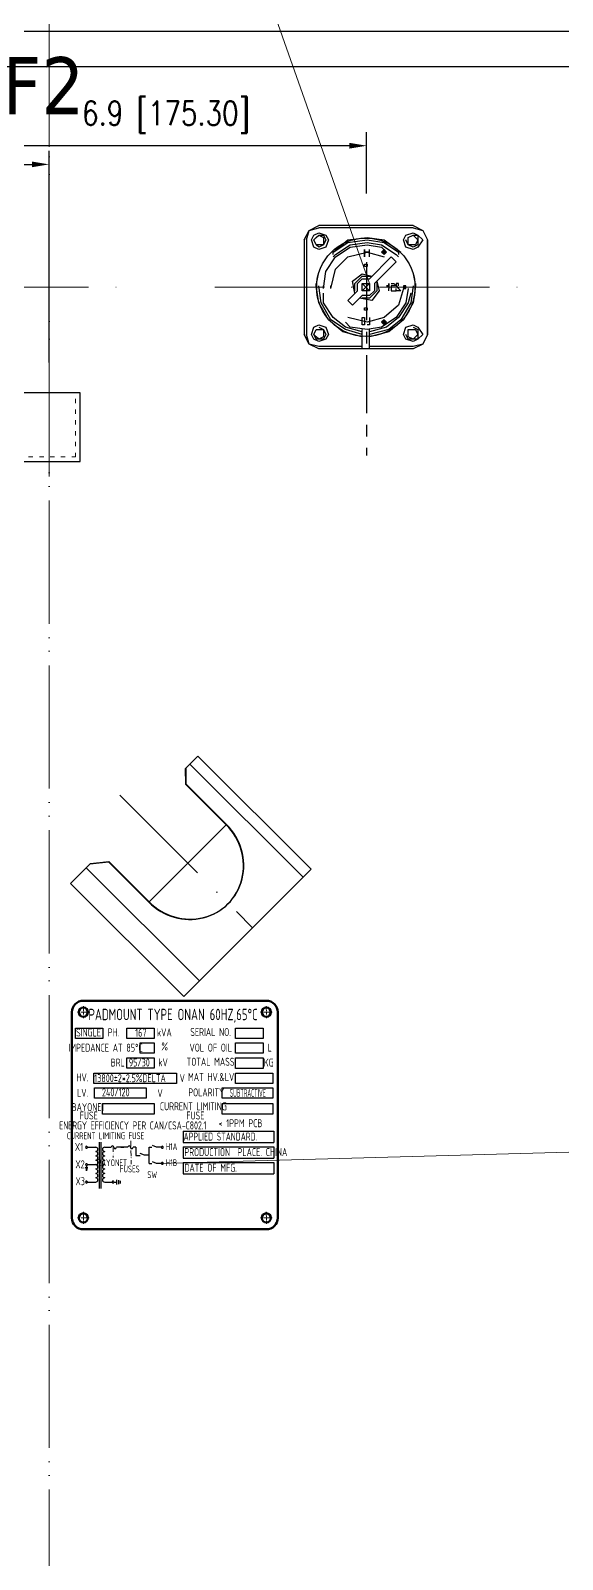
# Model space of a CAD drawing. Header units: millimetres. Extents: x 8127 to 36426, y -6229 to 13228.
# Drawn here: x 30096 to 30329, y 10995 to 11664 of the extents above; entities that cross this region are included whole.
import ezdxf
from ezdxf.enums import TextEntityAlignment as Align

# ---------------------------------------------------------------- set-up
doc = ezdxf.new("R2010")
doc.units = ezdxf.units.MM
doc.header["$LTSCALE"] = 4
for name, pattern in [('5 双点画线', [10.5, 6.25, -1.25, 0.25, -1.25, 0.25, -1.25]), ('ACAD_ISO03W100', [1.18, 0.47, -0.71]), ('ACAD_ISO10W100', [18, 12, -3, 0, -3]), ('CENTERX2', [101.6, 63.5, -12.7, 12.7, -12.7])]:
    doc.linetypes.add(name, pattern=pattern)
doc.layers.add('1', color=12, linetype='Continuous')
doc.layers.add('C00-00-00', color=7, linetype='Continuous')
for name, color, linetype, lineweight in [('标注、文本', 3, 'Continuous', 25), ('粗实线', 4, 'Continuous', 53), ('铁心', 3, 'Continuous', 0)]:
    doc.layers.add(name, color=color, linetype=linetype, lineweight=lineweight)
doc.styles.add('pdm', font='gbenor.shx', dxfattribs={"width": 0.8, "bigfont": 'gbhzfs.shx'})
doc.styles.add('Tahoma$001', font='tahoma.ttf', dxfattribs={"height": 2.159784})
doc.styles.add('TH_GBDIM', font='romans.shx', dxfattribs={"width": 0.8, "bigfont": 'gbcbig.shx'})
doc.dimstyles.new('TH_GBDIM1', dxfattribs={"dimscale": 3, "dimtxt": 3.5, "dimasz": 2.5, "dimexe": 2, "dimexo": 0, "dimgap": 1.5, "dimtad": 1, "dimdec": 1, "dimlfac": 0.03937, "dimzin": 0, "dimdsep": 46, "dimtxsty": 'TH_GBDIM', "dimcen": 2.5, "dimclrd": 3, "dimclre": 256, "dimclrt": 2, "dimadec": 0, "dimazin": 0, "dimtfac": 0.714286, "dimtdec": 1, "dimtmove": 0, "dimatfit": 3, "dimfxl": 1, "dimtzin": 0, "dimlwd": -1, "dimlwe": -1, "dimarcsym": 0})

# ---------------------------------------------------------------- blocks, each defined once
blk = doc.blocks.new('*D199')
at = {"layer": 'Defpoints', "color": 0, "transparency": 16777216}
for p in [(30611.77, 11714.91), (30611.77, 11598.25), (29646.77, 11438.25)]:
    blk.add_point(p, dxfattribs=at)
at = {"layer": '标注、文本', "transparency": 16777216}
for p, q in [((29646.77, 11438.25), (29646.77, 11720.91)), ((30611.77, 11598.25), (30611.77, 11720.91))]:
    blk.add_line(p, q, dxfattribs=at)
at = {"layer": '标注、文本', "color": 3, "transparency": 16777216}
blk.add_line((29654.27, 11714.91), (30604.27, 11714.91), dxfattribs=at)
for points in [[(29654.27, 11716.16), (29654.27, 11713.66), (29646.77, 11714.91)], [(30604.27, 11716.16), (30604.27, 11713.66), (30611.77, 11714.91)]]:
    blk.add_solid(points, dxfattribs=at)
at = {"layer": '标注、文本', "color": 2, "transparency": 16777216, "insert": (30129.27, 11727.41), "char_height": 10.5, "attachment_point": 5, "style": 'TH_GBDIM'}
blk.add_mtext('38.0 [965.00]', dxfattribs=at)
blk = doc.blocks.new('*D202')
at = {"layer": 'Defpoints', "color": 0, "transparency": 16777216}
for p in [(30104.27, 11604.97), (29646.77, 11518.25), (30104.27, 11518.25)]:
    blk.add_point(p, dxfattribs=at)
at = {"layer": '标注、文本', "transparency": 16777216}
for p, q in [((29646.77, 11518.25), (29646.77, 11610.97)), ((30104.27, 11518.25), (30104.27, 11610.97))]:
    blk.add_line(p, q, dxfattribs=at)
at = {"layer": '标注、文本', "color": 3, "transparency": 16777216}
blk.add_line((29654.27, 11604.97), (30096.77, 11604.97), dxfattribs=at)
for points in [[(29654.27, 11606.22), (29654.27, 11603.72), (29646.77, 11604.97)], [(30096.77, 11606.22), (30096.77, 11603.72), (30104.27, 11604.97)]]:
    blk.add_solid(points, dxfattribs=at)
at = {"layer": '标注、文本', "color": 2, "transparency": 16777216, "insert": (29875.52, 11617.47), "char_height": 10.5, "attachment_point": 5, "style": 'TH_GBDIM'}
blk.add_mtext('18.0 [457.50]', dxfattribs=at)
blk = doc.blocks.new('A$C75176214')
at = {"layer": '粗实线', "lineweight": 30}
h = blk.add_hatch(color=256, dxfattribs=at)
h.dxf.hatch_style = 2
h.paths.add_polyline_path([(0.762, 1.736), (0.72, 1.693), (0.804, 1.693)])
h = blk.add_hatch(color=256, dxfattribs=at)
h.dxf.hatch_style = 2
h.paths.add_polyline_path([(0.72, 1.693), (0.804, 1.693), (0.762, 1.651)])
h = blk.add_hatch(color=256, dxfattribs=at)
h.dxf.hatch_style = 2
h.paths.add_polyline_path([(0.381, 1.101), (0.381, 1.058), (0.423, 1.058)])
h = blk.add_hatch(color=256, dxfattribs=at)
h.dxf.hatch_style = 2
h.paths.add_polyline_path([(0.381, 1.101), (0.423, 1.101), (0.423, 1.058)])
h = blk.add_hatch(color=256, dxfattribs=at)
h.dxf.hatch_style = 2
h.paths.add_polyline_path([(0.762, 0.508), (0.72, 0.466), (0.804, 0.466)])
h = blk.add_hatch(color=256, dxfattribs=at)
h.dxf.hatch_style = 2
h.paths.add_polyline_path([(0.72, 0.466), (0.804, 0.466), (0.762, 0.423)])
for points in [[(0.254, 2.159), (0.085, 2.074), (0, 1.905)], [(2.159, 1.905), (2.074, 2.074), (1.905, 2.159)], [(0.254, 2.117), (0.085, 2.074), (0, 1.905)], [(0.254, 1.99), (0.169, 1.99), (0.169, 1.905), (0.169, 1.82), (0.254, 1.778), (0.339, 1.82), (0.381, 1.905)], [(1.651, 1.693), (1.397, 1.905), (1.058, 1.947), (0.762, 1.905), (0.466, 1.693)], [(1.651, 1.651), (1.651, 1.693), (1.397, 1.863), (1.058, 1.905), (0.762, 1.863), (0.508, 1.693), (0.508, 1.651)], [(1.905, 1.99), (1.82, 1.99), (1.778, 1.905), (1.82, 1.82), (1.905, 1.778), (1.947, 1.82), (1.99, 1.905), (1.947, 1.947), (1.905, 1.99), (1.82, 1.947), (1.82, 1.905), (1.82, 1.82), (1.905, 1.82), (1.947, 1.82), (1.99, 1.905)], [(2.117, 1.905), (2.074, 2.074), (1.905, 2.117)], [(1.651, 1.609), (1.609, 1.651), (1.355, 1.82), (1.058, 1.863), (0.804, 1.82), (0.55, 1.651), (0.508, 1.609)], [(0.635, 1.609), (0.593, 1.566), (0.55, 1.524)], [(1.82, 1.058), (1.778, 1.355), (1.609, 1.609), (1.355, 1.778), (1.058, 1.82), (0.804, 1.778), (0.72, 1.693)], [(0.762, 1.651), (0.72, 1.693), (0.762, 1.736)], [(0.762, 1.651), (0.804, 1.693), (0.762, 1.736)], [(1.693, 1.058), (1.609, 1.397), (1.397, 1.609), (1.058, 1.693), (0.762, 1.609)], [(0.212, 1.143), (0.212, 1.101), (0.254, 0.804), (0.423, 0.508), (0.677, 0.296), (1.016, 0.212)], [(0.254, 1.101), (0.296, 0.804), (0.466, 0.508), (0.677, 0.339), (1.016, 0.254)], [(0.508, 1.101), (0.508, 1.143), (0.55, 1.143), (0.55, 1.101), (0.508, 1.058), (0.466, 1.016), (0.55, 1.016)], [(0.635, 1.143), (0.593, 1.143), (0.55, 1.101), (0.593, 1.101), (0.635, 1.101), (0.635, 1.058), (0.635, 1.016), (0.593, 1.016), (0.55, 1.016), (0.55, 1.058)], [(0.677, 1.101), (0.677, 1.143), (0.677, 1.101), (0.72, 1.101), (0.677, 1.101), (0.677, 1.058)], [(0.889, 1.185), (0.847, 1.016), (0.974, 0.847), (1.185, 0.889)], [(0.889, 1.185), (0.889, 1.016), (1.016, 0.889), (1.143, 0.889)], [(0.931, 1.143), (0.931, 1.016), (1.016, 0.931), (1.143, 0.931)], [(1.27, 0.974), (1.312, 1.185), (1.143, 1.312), (0.974, 1.27)], [(1.27, 1.016), (1.27, 1.143), (1.143, 1.27), (0.974, 1.27)], [(1.228, 1.016), (1.228, 1.143), (1.143, 1.228), (1.016, 1.228)], [(1.143, 0.212), (1.482, 0.296), (1.736, 0.508), (1.905, 0.804), (1.947, 1.101), (1.947, 1.143)], [(1.143, 0.254), (1.439, 0.339), (1.693, 0.508), (1.863, 0.804), (1.905, 1.101)], [(1.82, 1.058), (1.82, 1.101)], [(0.296, 0.974), (0.339, 0.804), (0.508, 0.55), (0.72, 0.381), (1.016, 0.296)], [(0.339, 1.058), (0.381, 0.804), (0.55, 0.55), (0.804, 0.381), (1.058, 0.339), (1.355, 0.381), (1.439, 0.466)], [(0.423, 1.058), (0.508, 0.762), (0.762, 0.55), (1.058, 0.466), (1.397, 0.55)], [(0.677, 1.016), (0.677, 1.058)], [(1.143, 0.296), (1.439, 0.381), (1.651, 0.55), (1.82, 0.804), (1.82, 0.974)], [(1.397, 0.847), (1.355, 0.804), (1.312, 0.762)], [(1.016, 0.55), (1.016, 0.423), (1.058, 0.423)], [(0.254, 0.381), (0.169, 0.339), (0.169, 0.254), (0.169, 0.169), (0.254, 0.169), (0.339, 0.169), (0.381, 0.254)], [(0.72, 0.466), (0.762, 0.508)], [(0.762, 0.508), (0.804, 0.466), (0.762, 0.423)], [(1.905, 0.381), (1.82, 0.339), (1.778, 0.254), (1.82, 0.169), (1.905, 0.169), (1.947, 0.169), (1.99, 0.254), (1.947, 0.339), (1.905, 0.339), (1.82, 0.339), (1.82, 0.254), (1.82, 0.212), (1.905, 0.169), (1.947, 0.212), (1.99, 0.254)], [(0, 0.254), (0.085, 0.085), (0.254, 0.042)], [(0, 0.254), (0.085, 0.085), (0.254, 0)], [(1.905, 0.042), (2.074, 0.085), (2.117, 0.254)], [(1.905, 0), (2.074, 0.085), (2.159, 0.254)]]:
    blk.add_lwpolyline(points, dxfattribs=at)
for points in [[(0, 1.905), (0, 0.254)], [(0.423, 1.905), (0.381, 1.99), (0.254, 2.032), (0.169, 1.99), (0.085, 1.905), (0.169, 1.778), (0.254, 1.736), (0.381, 1.778)], [(0.339, 1.905), (0.339, 1.947), (0.254, 1.99), (0.212, 1.947), (0.169, 1.905), (0.212, 1.82), (0.254, 1.82), (0.339, 1.82)], [(2.032, 1.905), (1.99, 1.99), (1.905, 2.032), (1.778, 1.99), (1.736, 1.905), (1.778, 1.778), (1.905, 1.736), (1.99, 1.778)], [(1.101, 1.439), (1.101, 1.482), (1.058, 1.482), (1.058, 1.439)], [(0.381, 1.101), (0.423, 1.101), (0.423, 1.058), (0.381, 1.058)], [(1.143, 1.058), (1.143, 1.143), (1.058, 1.143), (1.016, 1.143), (1.016, 1.058), (1.016, 1.016), (1.058, 1.016), (1.143, 1.016)], [(1.101, 0.72), (1.058, 0.72), (1.058, 0.677), (1.101, 0.677)], [(1.101, 0.55), (1.101, 0.508), (1.101, 0.466), (1.101, 0.423), (1.143, 0.423), (1.143, 0.466), (1.143, 0.508), (1.143, 0.55)], [(0.423, 0.254), (0.381, 0.381), (0.254, 0.423), (0.169, 0.381), (0.085, 0.254), (0.169, 0.169), (0.254, 0.127), (0.381, 0.169)], [(0.339, 0.254), (0.339, 0.339), (0.254, 0.339), (0.212, 0.339), (0.169, 0.254), (0.212, 0.212), (0.254, 0.169), (0.339, 0.212)], [(2.032, 0.254), (1.99, 0.381), (1.905, 0.423), (1.778, 0.381), (1.736, 0.254), (1.778, 0.169), (1.905, 0.127), (1.99, 0.169)]]:
    blk.add_lwpolyline(points, close=True, dxfattribs=at)
for points in [[(0.254, 2.159), (0.254, 2.159), (1.905, 2.159), (1.905, 2.159)], [(0.254, 2.117), (0.254, 2.117), (1.905, 2.117), (1.905, 2.117)], [(2.117, 1.905), (2.117, 1.905), (2.117, 0.254), (2.117, 0.254)], [(2.159, 1.905), (2.159, 1.905), (2.159, 0.254), (2.159, 0.254)], [(0.635, 1.609), (0.635, 1.609), (1.016, 1.228), (1.016, 1.228)], [(0.72, 1.693), (0.72, 1.693), (0.762, 1.651), (0.762, 1.651)], [(1.016, 1.609), (1.016, 1.609), (1.016, 1.736), (1.016, 1.736)], [(1.016, 1.693), (1.016, 1.693), (1.101, 1.693), (1.101, 1.693)], [(1.101, 1.736), (1.101, 1.736), (1.101, 1.609), (1.101, 1.609)], [(1.101, 1.609), (1.101, 1.609), (1.101, 1.736), (1.101, 1.736)], [(0.55, 1.524), (0.55, 1.524), (0.931, 1.143), (0.931, 1.143)], [(1.693, 1.058), (1.693, 1.058), (1.693, 1.101), (1.693, 1.101)], [(1.143, 0.931), (1.143, 0.931), (1.312, 0.762), (1.312, 0.762)], [(1.228, 1.016), (1.228, 1.016), (1.397, 0.847), (1.397, 0.847)], [(0.72, 0.466), (0.72, 0.466), (0.762, 0.423), (0.762, 0.423)], [(1.016, 0), (1.016, 0), (1.016, 0.339), (1.016, 0.339)], [(1.143, 0), (1.143, 0), (1.143, 0.339), (1.143, 0.339)], [(0.254, 0.042), (0.254, 0.042), (1.016, 0.042), (1.016, 0.042)], [(0.254, 0), (0.254, 0), (1.905, 0), (1.905, 0)], [(1.058, 0), (1.058, 0), (1.101, 0), (1.101, 0)], [(1.143, 0.042), (1.143, 0.042), (1.905, 0.042), (1.905, 0.042)]]:
    blk.add_open_spline(points, degree=3, dxfattribs=at)
blk = doc.blocks.new('A$C08F7720E')
at = {"layer": '标注、文本'}
for p, q in [((10.16, 11.43), (11.43, 10.16)), ((10.16, 10.16), (11.43, 11.43))]:
    blk.add_line(p, q, dxfattribs=at)
at = {"layer": '标注、文本', "xscale": 10, "yscale": 10, "zscale": 10}
blk.add_blockref('A$C75176214', (0, 0), dxfattribs=at)
blk = doc.blocks.new('*D213')
at = {"layer": 'Defpoints', "color": 0, "transparency": 16777216}
for p in [(30067.76, 11613.13), (30243.07, 11592.21), (30067.76, 11551.25)]:
    blk.add_point(p, dxfattribs=at)
at = {"layer": '标注、文本', "transparency": 16777216}
for p, q in [((30067.76, 11551.25), (30067.76, 11619.13)), ((30243.07, 11592.21), (30243.07, 11619.13))]:
    blk.add_line(p, q, dxfattribs=at)
at = {"layer": '标注、文本', "color": 3, "transparency": 16777216}
blk.add_line((30235.57, 11613.13), (30075.26, 11613.13), dxfattribs=at)
for points in [[(30075.26, 11614.38), (30075.26, 11611.88), (30067.76, 11613.13)], [(30235.57, 11614.38), (30235.57, 11611.88), (30243.07, 11613.13)]]:
    blk.add_solid(points, dxfattribs=at)
at = {"layer": '标注、文本', "color": 2, "transparency": 16777216, "insert": (30155.41, 11625.63), "char_height": 10.5, "attachment_point": 5, "style": 'TH_GBDIM'}
blk.add_mtext('6.9 [175.30]', dxfattribs=at)

msp = doc.modelspace()

# ---------------------------------------------------------------- linework, layer by layer
at = {"layer": '1', "color": 1, "linetype": 'CENTERX2', "lineweight": -3, "ltscale": 0.1}
msp.add_line((30243.07, 11562.21), (30243.07, 11477.58), dxfattribs=at)
at = {"layer": 'C00-00-00', "lineweight": 25}
for p, q in [((30123.76, 11207.42), (30159.92, 11207.42)), ((30123.76, 11202.89), (30123.76, 11207.42)), ((30159.92, 11202.89), (30123.76, 11202.89)), ((30159.92, 11207.42), (30159.92, 11202.89)), ((30162.89, 11182.02), (30202.53, 11182.02)), ((30162.89, 11182.02), (30162.89, 11177.05)), ((30202.53, 11182.02), (30202.53, 11177.05)), ((30162.89, 11177.05), (30202.53, 11177.05)), ((30162.89, 11175.17), (30202.53, 11175.17)), ((30162.89, 11175.17), (30162.89, 11170.2)), ((30202.53, 11175.17), (30202.53, 11170.2)), ((30162.89, 11170.2), (30202.53, 11170.2)), ((30162.89, 11168.32), (30202.53, 11168.32)), ((30162.89, 11168.32), (30162.89, 11163.34)), ((30162.89, 11163.34), (30202.53, 11163.34)), ((30202.53, 11168.32), (30202.53, 11163.34))]:
    msp.add_line(p, q, dxfattribs=at)
for points in [[(30115.74, 11227.15), (30127.76, 11227.15), (30127.76, 11222.62), (30115.74, 11222.62)], [(30138.22, 11227.15), (30150.24, 11227.15), (30150.24, 11222.62), (30138.22, 11222.62)], [(30185.82, 11227.11), (30197.84, 11227.11), (30197.84, 11222.59), (30185.82, 11222.59)], [(30144.1, 11220.75), (30150.24, 11220.75), (30150.24, 11216.23), (30144.1, 11216.23)], [(30185.82, 11220.72), (30197.84, 11220.72), (30197.84, 11216.19), (30185.82, 11216.19)], [(30138.22, 11214.11), (30150.24, 11214.11), (30150.24, 11209.58), (30138.22, 11209.58)], [(30185.82, 11214.08), (30197.84, 11214.08), (30197.84, 11209.55), (30185.82, 11209.55)], [(30185.82, 11207.42), (30202.01, 11207.42), (30202.01, 11202.89), (30185.82, 11202.89)], [(30124.1, 11201.07), (30146.71, 11201.07), (30146.71, 11196.5), (30124.1, 11196.5)], [(30179.91, 11201.07), (30202.01, 11201.07), (30202.01, 11196.5), (30179.91, 11196.5)], [(30127.64, 11194.13), (30150.24, 11194.13), (30150.24, 11189.56), (30127.64, 11189.56)], [(30179.95, 11194.13), (30202.01, 11194.13), (30202.01, 11189.56), (30179.95, 11189.56)]]:
    msp.add_lwpolyline(points, close=True, dxfattribs=at)
at = {"layer": '标注、文本', "color": 1, "linetype": 'ACAD_ISO10W100', "lineweight": 18}
for p, q in [((30104.27, 11468.45), (30104.27, 12140.74)), ((30104.27, 11668.3), (30104.27, 10835.09)), ((30001.35, 11551.25), (30134.18, 11551.25)), ((30176.65, 11551.25), (30309.48, 11551.25)), ((30104.27, 11529.98), (30104.27, 10747.33)), ((30135.15, 11329.08), (30193.2, 11271.02)), ((30181.83, 11316.21), (30147.86, 11282.24))]:
    msp.add_line(p, q, dxfattribs=at)
at = {"layer": '标注、文本', "color": 2, "linetype": 'ACAD_ISO03W100', "lineweight": 18}
for p, q in [((29714.27, 11663.25), (30544.27, 11663.25)), ((30115.77, 11476.98), (30115.77, 11504.98)), ((30019.77, 11476.98), (30115.77, 11476.98))]:
    msp.add_line(p, q, dxfattribs=at)
at = {"layer": '标注、文本'}
for p, q in [((29714.27, 11663.25), (30544.27, 11663.25)), ((29714.77, 11647.75), (30543.77, 11647.75)), ((30117.77, 11504.98), (30017.77, 11504.98)), ((30117.77, 11474.98), (30117.77, 11504.98)), ((30017.77, 11474.98), (30117.77, 11474.98)), ((30169.34, 11346.15), (30163.95, 11340.76)), ((30165.85, 11342.66), (30215.35, 11293.16)), ((30169.34, 11346.15), (30218.84, 11296.66)), ((30163.99, 11333.73), (30163.95, 11340.76)), ((30164.15, 11333.89), (30164.11, 11340.91)), ((30181.67, 11316.05), (30163.99, 11333.73)), ((30164.15, 11333.89), (30181.83, 11316.21)), ((30122.36, 11299.17), (30113.65, 11290.45)), ((30120.46, 11297.26), (30169.95, 11247.77)), ((30122.2, 11299.01), (30130.18, 11299.92)), ((30122.36, 11299.17), (30130.34, 11300.07)), ((30128.33, 11299.84), (30128.45, 11299.72)), ((30147.86, 11282.24), (30130.18, 11299.92)), ((30148.01, 11282.4), (30130.34, 11300.07)), ((30218.84, 11296.66), (30163.14, 11240.96)), ((30113.65, 11290.45), (30163.14, 11240.96)), ((30182.6, 11281.62), (30182.44, 11281.47)), ((30204.19, 11199.23), (30204.19, 11179.23)), ((30151.25, 11175.04), (30149.4, 11175.77)), ((30142.24, 11175.04), (30142.24, 11171.48)), ((30142.24, 11171.48), (30144.06, 11171.48)), ((30145.9, 11171.51), (30144.05, 11172.24)), ((30147.96, 11171.51), (30145.9, 11171.51)), ((30147.96, 11175.04), (30149.23, 11175.04)), ((30147.96, 11167.98), (30147.96, 11175.04)), ((30151.25, 11167.98), (30149.4, 11168.71)), ((30153.32, 11175.04), (30151.25, 11175.04)), ((30147.96, 11167.98), (30149.23, 11167.98)), ((30153.32, 11167.98), (30151.25, 11167.98)), ((30132.65, 11159.76), (30133.87, 11159.76)), ((30133.87, 11158.67), (30133.87, 11160.85)), ((30134.69, 11158.93), (30134.69, 11160.59)), ((30135.41, 11159.21), (30135.41, 11160.3))]:
    msp.add_line(p, q, dxfattribs=at)
at = {"layer": '标注、文本', "color": 1, "linetype": 'ACAD_ISO10W100', "lineweight": 13, "ltscale": 0.02}
for p, q in [((30119.24, 11231.56), (30119.23, 11236.71)), ((30199.24, 11231.56), (30199.23, 11236.71)), ((30116.71, 11234.13), (30121.76, 11234.14)), ((30196.71, 11234.13), (30201.76, 11234.14)), ((30116.71, 11144.13), (30121.76, 11144.14)), ((30119.24, 11141.56), (30119.23, 11146.71)), ((30196.71, 11144.13), (30201.76, 11144.14)), ((30199.24, 11141.56), (30199.23, 11146.71))]:
    msp.add_line(p, q, dxfattribs=at)
at = {"layer": '标注、文本', "color": 0, "linetype": 'ByBlock', "lineweight": 70}
for p, q in [((30119.24, 11239.13), (30199.24, 11239.13)), ((30114.24, 11144.13), (30114.24, 11234.13)), ((30204.24, 11234.13), (30204.24, 11144.13)), ((30199.24, 11139.13), (30119.24, 11139.13))]:
    msp.add_line(p, q, dxfattribs=at)
at = {"layer": '标注、文本', "color": 6, "linetype": '5 双点画线', "lineweight": 13, "ltscale": 0.1}
for p, q in [((30132.31, 11175.49), (30132.32, 11170.6)), ((30140.02, 11177.83), (30140.12, 11167.61))]:
    msp.add_line(p, q, dxfattribs=at)
at = {"layer": '标注、文本'}
for points in [[(30121.01, 11175.04), (30120.97, 11175.25), (30120.8, 11175.38), (30120.59, 11175.47), (30120.38, 11175.38), (30120.25, 11175.25), (30120.17, 11175.04), (30120.25, 11174.83), (30120.38, 11174.66), (30120.59, 11174.62), (30120.8, 11174.66), (30120.97, 11174.83)], [(30154.16, 11175.04), (30154.12, 11175.25), (30153.95, 11175.42), (30153.74, 11175.47), (30153.53, 11175.42), (30153.4, 11175.25), (30153.32, 11175.04), (30153.4, 11174.83), (30153.53, 11174.7), (30153.74, 11174.62), (30153.95, 11174.7), (30154.12, 11174.83)], [(30121.01, 11167.42), (30120.97, 11167.63), (30120.8, 11167.76), (30120.59, 11167.85), (30120.38, 11167.76), (30120.25, 11167.63), (30120.17, 11167.42), (30120.25, 11167.21), (30120.38, 11167.04), (30120.59, 11167), (30120.8, 11167.04), (30120.97, 11167.21)], [(30154.16, 11167.98), (30154.12, 11168.19), (30153.95, 11168.36), (30153.74, 11168.4), (30153.53, 11168.36), (30153.4, 11168.19), (30153.32, 11167.98), (30153.4, 11167.77), (30153.53, 11167.64), (30153.74, 11167.56), (30153.95, 11167.64), (30154.12, 11167.77)], [(30121.01, 11159.76), (30120.97, 11159.97), (30120.8, 11160.14), (30120.59, 11160.23), (30120.38, 11160.14), (30120.25, 11159.97), (30120.17, 11159.76), (30120.25, 11159.55), (30120.38, 11159.42), (30120.59, 11159.34), (30120.8, 11159.42), (30120.97, 11159.55)], [(30132.65, 11159.76), (30132.61, 11159.97), (30132.44, 11160.14), (30132.23, 11160.23), (30132.02, 11160.14), (30131.89, 11159.97), (30131.81, 11159.76), (30131.89, 11159.55), (30132.02, 11159.42), (30132.23, 11159.34), (30132.44, 11159.42), (30132.61, 11159.55)]]:
    msp.add_lwpolyline(points, close=True, dxfattribs=at)
for points in [[(30126.18, 11177.29), (30126.18, 11156.92)], [(30126.94, 11177.29), (30126.94, 11156.92)], [(30132.55, 11175.04), (30132.46, 11175.34), (30132.25, 11175.55), (30131.95, 11175.59), (30131.7, 11175.55), (30131.49, 11175.34), (30131.4, 11175.04)], [(30139.83, 11175.04), (30139.79, 11175.34), (30139.57, 11175.55), (30139.28, 11175.59), (30138.98, 11175.55), (30138.77, 11175.34), (30138.73, 11175.04)], [(30121.01, 11175.04), (30124.65, 11175.04)], [(30124.65, 11173.14), (30124.99, 11173.18), (30125.33, 11173.39), (30125.5, 11173.73), (30125.58, 11174.07), (30125.5, 11174.45), (30125.33, 11174.75), (30124.99, 11174.96), (30124.65, 11175.04)], [(30124.65, 11171.23), (30124.99, 11171.27), (30125.33, 11171.49), (30125.5, 11171.82), (30125.58, 11172.16), (30125.5, 11172.54), (30125.33, 11172.84), (30124.99, 11173.05), (30124.65, 11173.14)], [(30124.65, 11169.33), (30124.99, 11169.37), (30125.33, 11169.58), (30125.5, 11169.92), (30125.58, 11170.26), (30125.5, 11170.64), (30125.33, 11170.94), (30124.99, 11171.15), (30124.65, 11171.23)], [(30124.65, 11167.42), (30124.99, 11167.46), (30125.33, 11167.68), (30125.5, 11167.97), (30125.58, 11168.35), (30125.5, 11168.73), (30125.33, 11169.03), (30124.99, 11169.24), (30124.65, 11169.33)], [(30128.55, 11175.04), (30128.17, 11174.96), (30127.87, 11174.75), (30127.66, 11174.45), (30127.57, 11174.07), (30127.66, 11173.73), (30127.87, 11173.39), (30128.17, 11173.18), (30128.55, 11173.14), (30128.17, 11173.05), (30127.87, 11172.84), (30127.66, 11172.54), (30127.57, 11172.16), (30127.66, 11171.82), (30127.87, 11171.49), (30128.17, 11171.27), (30128.55, 11171.23), (30128.17, 11171.15), (30127.87, 11170.94), (30127.66, 11170.64), (30127.57, 11170.26), (30127.66, 11169.92), (30127.87, 11169.58), (30128.17, 11169.37), (30128.55, 11169.33), (30128.17, 11169.24), (30127.87, 11169.03), (30127.66, 11168.73), (30127.57, 11168.35), (30127.66, 11167.97), (30127.87, 11167.68), (30128.17, 11167.46), (30128.55, 11167.42)], [(30128.55, 11175.04), (30131.4, 11175.04)], [(30132.55, 11175.04), (30132.63, 11174.75), (30132.8, 11174.53), (30133.1, 11174.49), (30133.39, 11174.53), (30133.61, 11174.75), (30133.65, 11175.04)], [(30138.73, 11175.04), (30133.65, 11175.04)], [(30135.58, 11175.04), (30136.93, 11175.04)], [(30139.83, 11175.04), (30139.91, 11174.75), (30140.12, 11174.53), (30140.42, 11174.49), (30140.67, 11174.53), (30140.89, 11174.75), (30140.97, 11175.04)], [(30142.24, 11175.04), (30140.97, 11175.04)], [(30120, 11166.11), (30121.22, 11166.11)], [(30120.25, 11165.6), (30121.01, 11165.6)], [(30120.29, 11165.05), (30120.89, 11165.05)], [(30120.59, 11167), (30120.59, 11166.11)], [(30121.01, 11167.42), (30124.65, 11167.42)], [(30124.65, 11159.76), (30124.99, 11159.84), (30125.33, 11160.06), (30125.5, 11160.35), (30125.58, 11160.73), (30125.5, 11161.11), (30125.33, 11161.41), (30124.99, 11161.62), (30124.65, 11161.66), (30124.99, 11161.75), (30125.33, 11161.96), (30125.5, 11162.26), (30125.58, 11162.64), (30125.5, 11163.02), (30125.33, 11163.32), (30124.99, 11163.53), (30124.65, 11163.57), (30124.99, 11163.65), (30125.33, 11163.87), (30125.5, 11164.16), (30125.58, 11164.54), (30125.5, 11164.92), (30125.33, 11165.22), (30124.99, 11165.43), (30124.65, 11165.52), (30124.99, 11165.56), (30125.33, 11165.77), (30125.5, 11166.07), (30125.58, 11166.45), (30125.5, 11166.83), (30125.33, 11167.13), (30124.99, 11167.34), (30124.65, 11167.42)], [(30128.55, 11167.42), (30128.17, 11167.34), (30127.87, 11167.13), (30127.66, 11166.83), (30127.57, 11166.45), (30127.66, 11166.07), (30127.87, 11165.77), (30128.17, 11165.56), (30128.55, 11165.52)], [(30128.55, 11165.52), (30128.17, 11165.43), (30127.87, 11165.22), (30127.66, 11164.92), (30127.57, 11164.54), (30127.66, 11164.16), (30127.87, 11163.87), (30128.17, 11163.65), (30128.55, 11163.57)], [(30128.55, 11163.57), (30128.17, 11163.53), (30127.87, 11163.32), (30127.66, 11163.02), (30127.57, 11162.64), (30127.66, 11162.26), (30127.87, 11161.96), (30128.17, 11161.75), (30128.55, 11161.66)], [(30121.01, 11159.76), (30124.65, 11159.76)], [(30128.55, 11161.66), (30128.17, 11161.62), (30127.87, 11161.41), (30127.66, 11161.11), (30127.57, 11160.73), (30127.66, 11160.35), (30127.87, 11160.06), (30128.17, 11159.84), (30128.55, 11159.76)], [(30128.55, 11159.76), (30131.81, 11159.76)]]:
    msp.add_lwpolyline(points, dxfattribs=at)
at = {"layer": '标注、文本', "color": 0, "linetype": 'ByBlock', "lineweight": 70}
for centre in [(30119.24, 11234.13), (30199.24, 11234.13), (30119.24, 11144.13), (30199.24, 11144.13)]:
    msp.add_circle(centre, 2, dxfattribs=at)
for centre, start, end in [((30119.24, 11234.13), 90, 180), ((30199.24, 11234.13), 0, 90), ((30119.24, 11144.13), 180, 270), ((30199.24, 11144.13), 270, 0)]:
    msp.add_arc(centre, 5, start, end, dxfattribs=at)
at = {"layer": '标注、文本'}
for centre in [(30164.77, 11299.15), (30164.92, 11299.3)]:
    msp.add_ellipse(centre, major_axis=(-17.68, 17.68), ratio=0.956401, start_param=1.570796, end_param=4.712389, dxfattribs=at)
at = {"layer": '粗实线', "lineweight": 30}
for centre in [(30242.72, 11551.25), (30242.76, 11551.25)]:
    msp.add_circle(centre, 21.5, dxfattribs=at)
at = {"layer": '铁心', "lineweight": 13}
for points in [[(30244.35, 11552.84), (30146.77, 11829.61), (30146.77, 11829.61)], [(30152.28, 11167.98), (30843.02, 11187.02), (30843.02, 11187.02)]]:
    msp.add_lwpolyline(points, dxfattribs=at)

# ---------------------------------------------------------------- block references
at = {"layer": '标注、文本', "xscale": -2.5, "yscale": 2.5, "zscale": 2.5}
msp.add_blockref('A$C08F7720E', (30269.75, 11524.27), dxfattribs=at)

# ---------------------------------------------------------------- texts
at = {"layer": '标注、文本', "lineweight": 13, "style": 'Tahoma$001'}
msp.add_text('F2', height=25, dxfattribs=at).set_placement((30083.9, 11626.89))
at = {"layer": '标注、文本', "style": 'pdm'}
for s, height, width, p in [('PADMOUNT TYPE ONAN 60HZ,65°C', 5, 0.8, (30158.45, 11233.11)), ('SINGLE', 3.5, 0.72, (30121.5, 11225.22)), ('PH.', 3.5, 0.72, (30132.43, 11225.3)), ('167', 3.5, 0.72, (30144.38, 11225.16)), ('kVA', 3.5, 0.72, (30154.63, 11225.26)), ('SERIAL NO.', 3.5, 0.72, (30174.87, 11225.44)), ('IMPEDANCE AT 85°C ', 3.5, 0.72, (30129.76, 11218.57)), ('%%%', 3.5, 0.72, (30154.78, 11219.13)), ('VOL OF OIL', 3.5, 0.72, (30174.94, 11218.6)), ('L', 3.5, 0.72, (30200.72, 11218.64)), ('BRL', 3.5, 0.72, (30134.27, 11212.08)), ('95/30', 3.5, 0.72, (30143.7, 11212.1)), ('kV', 3.5, 0.72, (30154.08, 11212.14)), ('TOTAL MASS', 3.5, 0.72, (30174.85, 11212.44)), ('KG', 3.5, 0.72, (30200.29, 11212.07)), ('HV.', 3.5, 0.72, (30118.84, 11205.57)), ('13800±2*2.5%%%DELTA', 3.5, 0.72, (30139.64, 11205.25)), ('V', 3.5, 0.72, (30162.47, 11205.26)), ('MAT HV.&LV.', 3.5, 0.72, (30175.49, 11205.74)), ('LV.', 3.5, 0.72, (30118.94, 11198.84)), ('240/120', 3.5, 0.72, (30133.41, 11199.07)), ('V', 3.5, 0.8, (30152.77, 11198.68)), ('POLARITY', 3.5, 0.72, (30172.98, 11199.04)), ('SUBTRACTIVE', 3.5, 0.5, (30191.14, 11198.78)), ('BAYONET', 3.5, 0.72, (30121.64, 11192.57)), ('FUSE', 3.5, 0.72, (30121.61, 11188.92)), ('CURRENT LIMITING', 3.5, 0.72, (30167.31, 11192.95)), ('FUSE', 3.5, 0.72, (30168.21, 11188.92)), ('ENERGY EFFICIENCY PER CAN/CSA-C802.1', 3.5, 0.67, (30140.85, 11184.59)), ('< 1PPM PCB', 3.5, 0.72, (30187.92, 11185.56)), ('CURRENT LIMITING FUSE', 3, 0.7, (30128.95, 11180.05)), ('X1', 3.5, 0.72, (30117.32, 11175.16)), ('H1A', 3, 0.7, (30157.78, 11175.34)), ('X2', 3.5, 0.72, (30117.77, 11167.57)), ('H1B', 3, 0.7, (30157.78, 11168.28)), ('X3', 3.5, 0.72, (30117.86, 11160.18))]:
    msp.add_text(s, height=height, dxfattribs=dict(at, width=width)).set_placement(p, align=Align.MIDDLE_CENTER)
for s, width, p in [('APPLIED STANDARD.', 0.67, (30163.04, 11179.71)), ('PRODUCTION  PLACE. CHINA', 0.72, (30163.4, 11172.92)), ('DATE OF MFG.', 0.72, (30163.4, 11166.06))]:
    msp.add_text(s, height=3.5, dxfattribs=dict(at, width=width)).set_placement(p, align=Align.MIDDLE_LEFT)
at = {"layer": '标注、文本', "style": 'pdm', "width": 0.7}
for s, p in [('BAYONET', (30138.35, 11166.76)), ('FUSES', (30143.86, 11164.04)), ('SW', (30151.48, 11161.51))]:
    msp.add_text(s, height=3, dxfattribs=at).set_placement(p, align=Align.RIGHT)

# ---------------------------------------------------------------- dimensions: what is measured, and where the dimension line sits
at = {"layer": '标注、文本'}
for base, p1, p2, picture, middle in [((30611.77, 11714.91), (29646.77, 11438.25), (30611.77, 11598.25), '*D199', (30129.27, 11727.41)), ((30067.76, 11613.13), (30243.07, 11592.21), (30067.76, 11551.25), '*D213', (30155.41, 11625.63)), ((30104.27, 11604.97), (29646.77, 11518.25), (30104.27, 11518.25), '*D202', (29875.52, 11617.47))]:
    dim = msp.add_linear_dim(base=base, p1=p1, p2=p2, dimstyle='TH_GBDIM1', dxfattribs=at)
    dim.commit()
    dim.dimension.update_dxf_attribs({"geometry": picture, "text_midpoint": middle})

doc.saveas('drawing.dxf')
